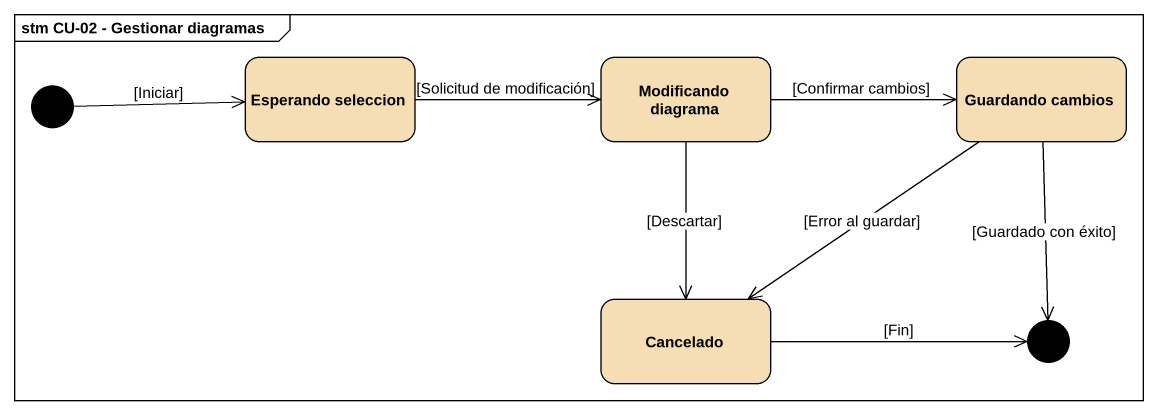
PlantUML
@startuml
mainframe stm CU-02 - Gestionar diagramas
hide empty description
state junction1 <<choice>>
state "Esperando seleccion" as Esperando_seleccion #F5DEB3
state "Modificando diagrama" as Modificando_diagrama #F5DEB3
state "Guardando cambios" as Guardando_cambios #F5DEB3
state Cancelado #F5DEB3
state junction2 <<choice>>
junction1 -right-> Esperando_seleccion : [Iniciar]
Esperando_seleccion -right-> Modificando_diagrama : [Solicitud de modificación]
Modificando_diagrama -right-> Guardando_cambios : [Confirmar cambios]
Modificando_diagrama --> Cancelado : [Descartar]
Guardando_cambios --> Cancelado : [Error al guardar]
Guardando_cambios --> junction2 : [Guardado con éxito]
Cancelado -right-> junction2 : [Fin]
@enduml
